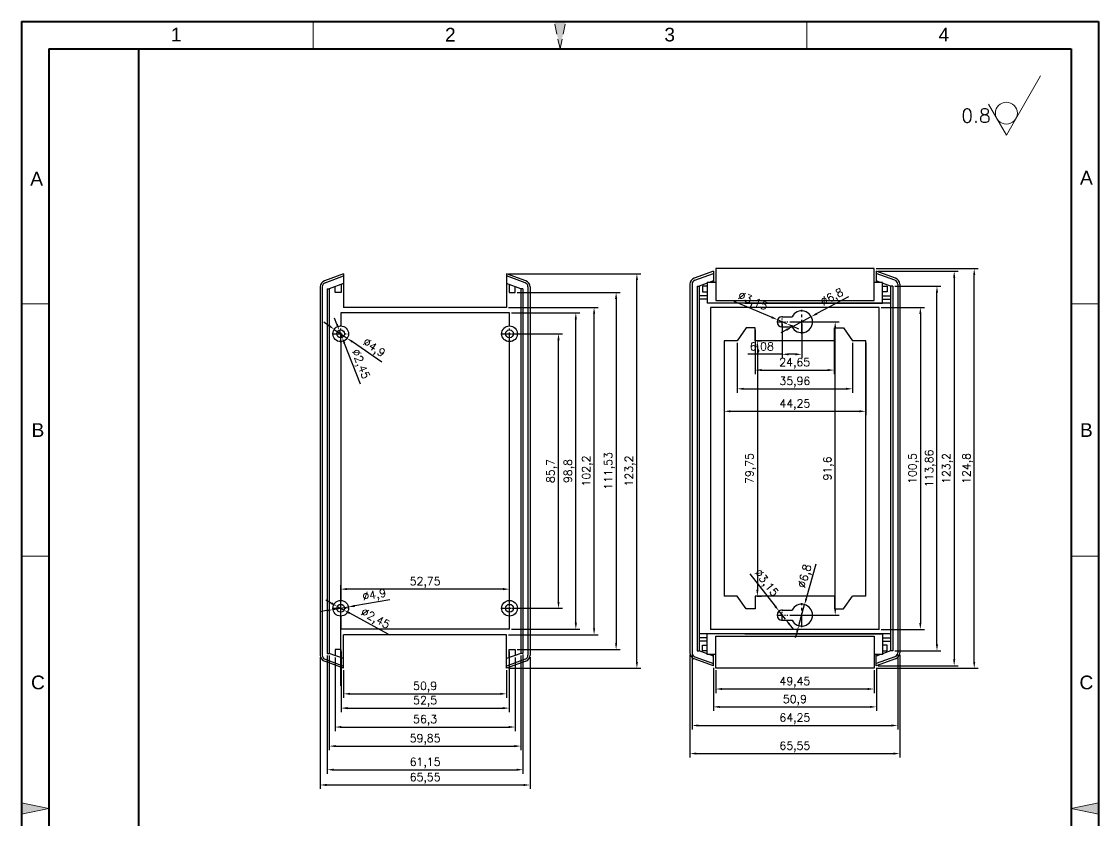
# Model space of a CAD drawing. Header units: millimetres. Extents: x 38808 to 39145, y -471 to 20.
# Drawn here: x 38808.4 to 39144.9, y -229.2 to 20.3 of the extents above; entities that cross this region are included whole.
import ezdxf
from ezdxf.enums import TextEntityAlignment as Align

# ---------------------------------------------------------------- set-up
doc = ezdxf.new("R2010")
doc.units = ezdxf.units.MM
for name, pattern in [('ACAD_ISO10W100', [18, 12, -3, 0, -3]), ('CENTER', [50.8, 31.75, -6.35, 6.35, -6.35]), ('HIDDEN2', [4.7625, 3.175, -1.5875])]:
    doc.linetypes.add(name, pattern=pattern)
for name, color, linetype, lineweight in [('dim', 82, 'Continuous', 9), ('图层1', 7, 'ACAD_ISO10W100', 15), ('图层4', 7, 'Continuous', 40), ('图层5', 7, 'HIDDEN2', 15), ('细实线', 3, 'Continuous', 18)]:
    doc.layers.add(name, color=color, linetype=linetype, lineweight=lineweight)
doc.layers.add('尺寸线', color=7, linetype='Continuous')
doc.styles.get("Standard").update_dxf_attribs({"font": 'txt', "bigfont": 'gbcbig.shx'})
doc.styles.add('样式 3', font='arial.ttf', dxfattribs={"height": 3.8})
doc.dimstyles.new('ISO-25', dxfattribs={"dimtxt": 2.5, "dimasz": 2.5, "dimexe": 1.25, "dimexo": 0.625, "dimtad": 1, "dimtxsty": 'Standard', "dimcen": 2.5, "dimadec": 0, "dimazin": 0, "dimtfac": 1, "dimtmove": 0, "dimatfit": 3, "dimfxl": 0, "dimarcsym": 0})

# ---------------------------------------------------------------- blocks, each defined once
blk = doc.blocks.new('*D3050')
at = {"layer": 'Defpoints', "color": 0, "transparency": 16777216}
for p in [(38960.87, -77.24), (38976.17, -77.24), (38960.87, -162.94)]:
    blk.add_point(p, dxfattribs=at)
at = {"layer": 'dim', "color": 0, "lineweight": -2, "transparency": 16777216}
for p, q in [((38961.5, -77.24), (38977.42, -77.24)), ((38976.17, -160.94), (38976.17, -79.24)), ((38961.5, -162.94), (38977.42, -162.94))]:
    blk.add_line(p, q, dxfattribs=at)
at = {"layer": 'dim', "color": 0, "transparency": 16777216}
for points in [[(38975.84, -79.24), (38976.51, -79.24), (38976.17, -77.24)], [(38975.84, -160.94), (38976.51, -160.94), (38976.17, -162.94)]]:
    blk.add_solid(points, dxfattribs=at)
at = {"layer": 'dim', "color": 0, "transparency": 16777216, "insert": (38974.09, -120.09), "char_height": 2.5, "attachment_point": 5, "rotation": 90}
blk.add_mtext('85,7', dxfattribs=at)
blk = doc.blocks.new('*D3051')
at = {"layer": 'Defpoints', "color": 0, "transparency": 16777216}
for p in [(38960.87, -70.69), (38981.59, -70.69), (38960.87, -169.49)]:
    blk.add_point(p, dxfattribs=at)
at = {"layer": 'dim', "color": 0, "lineweight": -2, "transparency": 16777216}
for p, q in [((38961.5, -70.69), (38982.84, -70.69)), ((38981.59, -167.49), (38981.59, -72.69)), ((38961.5, -169.49), (38982.84, -169.49))]:
    blk.add_line(p, q, dxfattribs=at)
at = {"layer": 'dim', "color": 0, "transparency": 16777216}
for points in [[(38981.25, -72.69), (38981.92, -72.69), (38981.59, -70.69)], [(38981.25, -167.49), (38981.92, -167.49), (38981.59, -169.49)]]:
    blk.add_solid(points, dxfattribs=at)
at = {"layer": 'dim', "color": 0, "transparency": 16777216, "insert": (38979.5, -120.09), "char_height": 2.5, "attachment_point": 5, "rotation": 90}
blk.add_mtext('98,8', dxfattribs=at)
blk = doc.blocks.new('*D3052')
at = {"layer": 'Defpoints', "color": 0, "transparency": 16777216}
for p in [(38959.95, -68.99), (38987.29, -68.99), (38959.95, -171.19)]:
    blk.add_point(p, dxfattribs=at)
at = {"layer": 'dim', "color": 0, "lineweight": -2, "transparency": 16777216}
for p, q in [((38960.57, -68.99), (38988.54, -68.99)), ((38987.29, -169.19), (38987.29, -70.99)), ((38960.57, -171.19), (38988.54, -171.19))]:
    blk.add_line(p, q, dxfattribs=at)
at = {"layer": 'dim', "color": 0, "transparency": 16777216}
for points in [[(38986.96, -70.99), (38987.63, -70.99), (38987.29, -68.99)], [(38986.96, -169.19), (38987.63, -169.19), (38987.29, -171.19)]]:
    blk.add_solid(points, dxfattribs=at)
at = {"layer": 'dim', "color": 0, "transparency": 16777216, "insert": (38985.21, -120.09), "char_height": 2.5, "attachment_point": 5, "rotation": 90}
blk.add_mtext('102,2', dxfattribs=at)
blk = doc.blocks.new('*D3053')
at = {"layer": 'Defpoints', "color": 0, "transparency": 16777216}
for p in [(38962.65, -64.33), (38962.65, -175.86), (38994.18, -175.86)]:
    blk.add_point(p, dxfattribs=at)
at = {"layer": 'dim', "color": 0, "lineweight": -2, "transparency": 16777216}
for p, q in [((38963.27, -64.33), (38995.43, -64.33)), ((38994.18, -66.33), (38994.18, -173.86)), ((38963.27, -175.86), (38995.43, -175.86))]:
    blk.add_line(p, q, dxfattribs=at)
at = {"layer": 'dim', "color": 0, "transparency": 16777216}
for points in [[(38993.84, -66.33), (38994.51, -66.33), (38994.18, -64.33)], [(38993.84, -173.86), (38994.51, -173.86), (38994.18, -175.86)]]:
    blk.add_solid(points, dxfattribs=at)
at = {"layer": 'dim', "color": 0, "transparency": 16777216, "insert": (38992.09, -120.09), "char_height": 2.5, "attachment_point": 5, "rotation": 90}
blk.add_mtext('111,53', dxfattribs=at)
blk = doc.blocks.new('*D3054')
at = {"layer": 'Defpoints', "color": 0, "transparency": 16777216}
for p in [(38959.95, -58.49), (39000.66, -58.49), (38959.95, -181.69)]:
    blk.add_point(p, dxfattribs=at)
at = {"layer": 'dim', "color": 0, "lineweight": -2, "transparency": 16777216}
for p, q in [((38960.57, -58.49), (39001.91, -58.49)), ((39000.66, -179.69), (39000.66, -60.49)), ((38960.57, -181.69), (39001.91, -181.69))]:
    blk.add_line(p, q, dxfattribs=at)
at = {"layer": 'dim', "color": 0, "transparency": 16777216}
for points in [[(39000.33, -60.49), (39001, -60.49), (39000.66, -58.49)], [(39000.33, -179.69), (39001, -179.69), (39000.66, -181.69)]]:
    blk.add_solid(points, dxfattribs=at)
at = {"layer": 'dim', "color": 0, "transparency": 16777216, "insert": (38998.58, -120.09), "char_height": 2.5, "attachment_point": 5, "rotation": 90}
blk.add_mtext('123,2', dxfattribs=at)
blk = doc.blocks.new('*D3055')
at = {"layer": 'Defpoints', "color": 0, "transparency": 16777216}
for p in [(38908.12, -156.97), (38960.87, -162.94), (38908.12, -187.79)]:
    blk.add_point(p, dxfattribs=at)
at = {"layer": 'dim', "color": 0, "lineweight": -2, "transparency": 16777216}
for p, q in [((38908.12, -187.16), (38908.12, -155.72)), ((38958.87, -156.97), (38910.12, -156.97)), ((38960.87, -162.32), (38960.87, -155.72))]:
    blk.add_line(p, q, dxfattribs=at)
at = {"layer": 'dim', "color": 0, "transparency": 16777216}
for points in [[(38910.12, -156.63), (38910.12, -157.3), (38908.12, -156.97)], [(38958.87, -156.63), (38958.87, -157.3), (38960.87, -156.97)]]:
    blk.add_solid(points, dxfattribs=at)
at = {"layer": 'dim', "color": 0, "transparency": 16777216, "insert": (38934.5, -154.88), "char_height": 2.5, "attachment_point": 5}
blk.add_mtext('52,75', dxfattribs=at)
blk = doc.blocks.new('*D3056')
at = {"layer": 'Defpoints', "color": 0, "transparency": 16777216}
for p in [(38909.05, -181.69), (38959.95, -181.69), (38959.95, -189.67)]:
    blk.add_point(p, dxfattribs=at)
at = {"layer": 'dim', "color": 0, "lineweight": -2, "transparency": 16777216}
for p, q in [((38909.05, -182.32), (38909.05, -190.92)), ((38959.95, -182.32), (38959.95, -190.92)), ((38911.05, -189.67), (38957.95, -189.67))]:
    blk.add_line(p, q, dxfattribs=at)
at = {"layer": 'dim', "color": 0, "transparency": 16777216}
for points in [[(38911.05, -189.33), (38911.05, -190), (38909.05, -189.67)], [(38957.95, -189.33), (38957.95, -190), (38959.95, -189.67)]]:
    blk.add_solid(points, dxfattribs=at)
at = {"layer": 'dim', "color": 0, "transparency": 16777216, "insert": (38934.5, -187.58), "char_height": 2.5, "attachment_point": 5}
blk.add_mtext('50,9', dxfattribs=at)
blk = doc.blocks.new('*D3057')
at = {"layer": 'Defpoints', "color": 0, "transparency": 16777216}
for p in [(38908.25, -175.86), (38960.75, -175.86), (38960.75, -194.12)]:
    blk.add_point(p, dxfattribs=at)
at = {"layer": 'dim', "color": 0, "lineweight": -2, "transparency": 16777216}
for p, q in [((38908.25, -176.49), (38908.25, -195.37)), ((38960.75, -176.49), (38960.75, -195.37)), ((38910.25, -194.12), (38958.75, -194.12))]:
    blk.add_line(p, q, dxfattribs=at)
at = {"layer": 'dim', "color": 0, "transparency": 16777216}
for points in [[(38910.25, -193.79), (38910.25, -194.46), (38908.25, -194.12)], [(38958.75, -193.79), (38958.75, -194.46), (38960.75, -194.12)]]:
    blk.add_solid(points, dxfattribs=at)
at = {"layer": 'dim', "color": 0, "transparency": 16777216, "insert": (38934.5, -192.04), "char_height": 2.5, "attachment_point": 5}
blk.add_mtext('52,5', dxfattribs=at)
blk = doc.blocks.new('*D3058')
at = {"layer": 'Defpoints', "color": 0, "transparency": 16777216}
for p in [(38905.71, -163.36), (38910.54, -162.53)]:
    blk.add_point(p, dxfattribs=at)
at = {"layer": 'dim', "color": 0, "lineweight": -2, "transparency": 16777216}
for p, q in [((38923.52, -160.32), (38912.51, -162.2)), ((38903.73, -163.69), (38901.76, -164.03)), ((38905.71, -163.36), (38910.54, -162.53))]:
    blk.add_line(p, q, dxfattribs=at)
at = {"layer": 'dim', "color": 0, "transparency": 16777216}
for points in [[(38903.68, -163.36), (38903.79, -164.02), (38905.71, -163.36)], [(38912.45, -161.87), (38912.56, -162.53), (38910.54, -162.53)]]:
    blk.add_solid(points, dxfattribs=at)
at = {"layer": 'dim', "color": 0, "transparency": 16777216, "insert": (38918.65, -159.04), "char_height": 2.5, "attachment_point": 5, "rotation": 9.6635}
blk.add_mtext('∅4,9', dxfattribs=at)
blk = doc.blocks.new('*D3059')
at = {"layer": 'Defpoints', "color": 0, "transparency": 16777216}
for p in [(38907.04, -162.36), (38909.2, -163.53)]:
    blk.add_point(p, dxfattribs=at)
at = {"layer": 'dim', "color": 0, "lineweight": -2, "transparency": 16777216}
for p, q in [((38905.29, -161.41), (38903.53, -160.46)), ((38907.04, -162.36), (38909.2, -163.53)), ((38922.97, -170.99), (38910.96, -164.48))]:
    blk.add_line(p, q, dxfattribs=at)
at = {"layer": 'dim', "color": 0, "transparency": 16777216}
for points in [[(38905.44, -161.12), (38905.13, -161.7), (38907.04, -162.36)], [(38911.12, -164.19), (38910.8, -164.77), (38909.2, -163.53)]]:
    blk.add_solid(points, dxfattribs=at)
at = {"layer": 'dim', "color": 0, "transparency": 16777216, "insert": (38918.84, -166.38), "char_height": 2.5, "attachment_point": 5, "rotation": 331.5599}
blk.add_mtext('∅2,45', dxfattribs=at)
blk = doc.blocks.new('*D3060')
at = {"layer": 'Defpoints', "color": 0, "transparency": 16777216}
for p in [(38906.35, -177.67), (38962.65, -177.67), (38962.65, -200.03)]:
    blk.add_point(p, dxfattribs=at)
at = {"layer": 'dim', "color": 0, "lineweight": -2, "transparency": 16777216}
for p, q in [((38906.35, -178.3), (38906.35, -201.28)), ((38962.65, -178.3), (38962.65, -201.28)), ((38908.35, -200.03), (38960.65, -200.03))]:
    blk.add_line(p, q, dxfattribs=at)
at = {"layer": 'dim', "color": 0, "transparency": 16777216}
for points in [[(38908.35, -199.69), (38908.35, -200.36), (38906.35, -200.03)], [(38960.65, -199.69), (38960.65, -200.36), (38962.65, -200.03)]]:
    blk.add_solid(points, dxfattribs=at)
at = {"layer": 'dim', "color": 0, "transparency": 16777216, "insert": (38934.5, -197.94), "char_height": 2.5, "attachment_point": 5}
blk.add_mtext('56,3', dxfattribs=at)
blk = doc.blocks.new('*D3061')
at = {"layer": 'Defpoints', "color": 0, "transparency": 16777216}
for p in [(38904.57, -177.03), (38964.42, -177.03), (38964.42, -205.98)]:
    blk.add_point(p, dxfattribs=at)
at = {"layer": 'dim', "color": 0, "lineweight": -2, "transparency": 16777216}
for p, q in [((38904.57, -177.65), (38904.57, -207.23)), ((38964.42, -177.65), (38964.42, -207.23)), ((38906.57, -205.98), (38962.42, -205.98))]:
    blk.add_line(p, q, dxfattribs=at)
at = {"layer": 'dim', "color": 0, "transparency": 16777216}
for points in [[(38906.57, -205.65), (38906.57, -206.32), (38904.57, -205.98)], [(38962.42, -205.65), (38962.42, -206.32), (38964.42, -205.98)]]:
    blk.add_solid(points, dxfattribs=at)
at = {"layer": 'dim', "color": 0, "transparency": 16777216, "insert": (38934.5, -203.9), "char_height": 2.5, "attachment_point": 5}
blk.add_mtext('59,85', dxfattribs=at)
blk = doc.blocks.new('*D3062')
at = {"layer": 'Defpoints', "color": 0, "transparency": 16777216}
for p in [(38903.92, -177.03), (38965.07, -176.79), (38965.07, -213.36)]:
    blk.add_point(p, dxfattribs=at)
at = {"layer": 'dim', "color": 0, "lineweight": -2, "transparency": 16777216}
for p, q in [((38903.92, -177.65), (38903.92, -214.61)), ((38965.07, -177.41), (38965.07, -214.61)), ((38905.92, -213.36), (38963.07, -213.36))]:
    blk.add_line(p, q, dxfattribs=at)
at = {"layer": 'dim', "color": 0, "transparency": 16777216}
for points in [[(38905.92, -213.02), (38905.92, -213.69), (38903.92, -213.36)], [(38963.07, -213.02), (38963.07, -213.69), (38965.07, -213.36)]]:
    blk.add_solid(points, dxfattribs=at)
at = {"layer": 'dim', "color": 0, "transparency": 16777216, "insert": (38934.5, -211.27), "char_height": 2.5, "attachment_point": 5}
blk.add_mtext('61,15', dxfattribs=at)
blk = doc.blocks.new('*D3063')
at = {"layer": 'Defpoints', "color": 0, "transparency": 16777216}
for p in [(38901.72, -177.62), (38967.27, -177.62), (38967.27, -218.12)]:
    blk.add_point(p, dxfattribs=at)
at = {"layer": 'dim', "color": 0, "lineweight": -2, "transparency": 16777216}
for p, q in [((38901.72, -178.25), (38901.72, -219.37)), ((38967.27, -178.25), (38967.27, -219.37)), ((38903.72, -218.12), (38965.27, -218.12))]:
    blk.add_line(p, q, dxfattribs=at)
at = {"layer": 'dim', "color": 0, "transparency": 16777216}
for points in [[(38903.72, -217.79), (38903.72, -218.46), (38901.72, -218.12)], [(38965.27, -217.79), (38965.27, -218.46), (38967.27, -218.12)]]:
    blk.add_solid(points, dxfattribs=at)
at = {"layer": 'dim', "color": 0, "transparency": 16777216, "insert": (38934.5, -216.04), "char_height": 2.5, "attachment_point": 5}
blk.add_mtext('65,55', dxfattribs=at)
blk = doc.blocks.new('*D3064')
at = {"layer": 'Defpoints', "color": 0, "transparency": 16777216}
for p in [(39052.15, -73.49), (39062.63, -73.49), (39052.15, -165.09)]:
    blk.add_point(p, dxfattribs=at)
at = {"layer": 'dim', "color": 0, "lineweight": -2, "transparency": 16777216}
for p, q in [((39052.78, -73.49), (39063.88, -73.49)), ((39062.63, -163.09), (39062.63, -75.49)), ((39052.78, -165.09), (39063.88, -165.09))]:
    blk.add_line(p, q, dxfattribs=at)
at = {"layer": 'dim', "color": 0, "transparency": 16777216}
for points in [[(39062.3, -75.49), (39062.96, -75.49), (39062.63, -73.49)], [(39062.3, -163.09), (39062.96, -163.09), (39062.63, -165.09)]]:
    blk.add_solid(points, dxfattribs=at)
at = {"layer": 'dim', "color": 0, "transparency": 16777216, "insert": (39060.55, -119.29), "char_height": 2.5, "attachment_point": 5, "rotation": 90}
blk.add_mtext('91,6', dxfattribs=at)
blk = doc.blocks.new('*D3065')
at = {"layer": 'Defpoints', "color": 0, "transparency": 16777216}
for p in [(39037.65, -79.42), (39037.65, -159.17), (39038.31, -159.17)]:
    blk.add_point(p, dxfattribs=at)
at = {"layer": 'dim', "color": 0, "lineweight": -2, "transparency": 16777216}
for p, q in [((39038.28, -79.42), (39039.56, -79.42)), ((39038.31, -81.42), (39038.31, -157.17)), ((39038.28, -159.17), (39039.56, -159.17))]:
    blk.add_line(p, q, dxfattribs=at)
at = {"layer": 'dim', "color": 0, "transparency": 16777216}
for points in [[(39037.97, -81.42), (39038.64, -81.42), (39038.31, -79.42)], [(39037.97, -157.17), (39038.64, -157.17), (39038.31, -159.17)]]:
    blk.add_solid(points, dxfattribs=at)
at = {"layer": 'dim', "color": 0, "transparency": 16777216, "insert": (39036.22, -119.29), "char_height": 2.5, "attachment_point": 5, "rotation": 90}
blk.add_mtext('79,75', dxfattribs=at)
blk = doc.blocks.new('*D3066')
at = {"layer": 'Defpoints', "color": 0, "transparency": 16777216}
for p in [(39046.08, -73.49), (39052.15, -73.49), (39046.08, -83.65)]:
    blk.add_point(p, dxfattribs=at)
at = {"layer": 'dim', "color": 0, "lineweight": -2, "transparency": 16777216}
for p, q in [((39046.08, -74.12), (39046.08, -84.9)), ((39052.15, -74.12), (39052.15, -84.9)), ((39046.08, -83.65), (39035.33, -83.65)), ((39050.15, -83.65), (39048.08, -83.65))]:
    blk.add_line(p, q, dxfattribs=at)
at = {"layer": 'dim', "color": 0, "transparency": 16777216}
for points in [[(39048.08, -83.31), (39048.08, -83.98), (39046.08, -83.65)], [(39050.15, -83.31), (39050.15, -83.98), (39052.15, -83.65)]]:
    blk.add_solid(points, dxfattribs=at)
at = {"layer": 'dim', "color": 0, "transparency": 16777216, "insert": (39039.7, -81.56), "char_height": 2.5, "attachment_point": 5}
blk.add_mtext('6,08', dxfattribs=at)
blk = doc.blocks.new('*D3067')
at = {"layer": 'Defpoints', "color": 0, "transparency": 16777216}
for p in [(39037.65, -75.42), (39062.3, -75.49), (39062.3, -88.57)]:
    blk.add_point(p, dxfattribs=at)
at = {"layer": 'dim', "color": 0, "lineweight": -2, "transparency": 16777216}
for p, q in [((39037.65, -76.04), (39037.65, -89.82)), ((39062.3, -76.12), (39062.3, -89.82)), ((39039.65, -88.57), (39060.3, -88.57))]:
    blk.add_line(p, q, dxfattribs=at)
at = {"layer": 'dim', "color": 0, "transparency": 16777216}
for points in [[(39039.65, -88.23), (39039.65, -88.9), (39037.65, -88.57)], [(39060.3, -88.23), (39060.3, -88.9), (39062.3, -88.57)]]:
    blk.add_solid(points, dxfattribs=at)
at = {"layer": 'dim', "color": 0, "transparency": 16777216, "insert": (39049.97, -86.48), "char_height": 2.5, "attachment_point": 5}
blk.add_mtext('24,65', dxfattribs=at)
blk = doc.blocks.new('*D3068')
at = {"layer": 'Defpoints', "color": 0, "transparency": 16777216}
for p in [(39032.04, -79.42), (39068.01, -79.42), (39068.01, -94.42)]:
    blk.add_point(p, dxfattribs=at)
at = {"layer": 'dim', "color": 0, "lineweight": -2, "transparency": 16777216}
for p, q in [((39032.04, -80.04), (39032.04, -95.67)), ((39068.01, -80.04), (39068.01, -95.67)), ((39034.04, -94.42), (39066.01, -94.42))]:
    blk.add_line(p, q, dxfattribs=at)
at = {"layer": 'dim', "color": 0, "transparency": 16777216}
for points in [[(39034.04, -94.09), (39034.04, -94.75), (39032.04, -94.42)], [(39066.01, -94.09), (39066.01, -94.75), (39068.01, -94.42)]]:
    blk.add_solid(points, dxfattribs=at)
at = {"layer": 'dim', "color": 0, "transparency": 16777216, "insert": (39050.03, -92.34), "char_height": 2.5, "attachment_point": 5}
blk.add_mtext('35,96', dxfattribs=at)
blk = doc.blocks.new('*D3069')
at = {"layer": 'Defpoints', "color": 0, "transparency": 16777216}
for p in [(39027.9, -79.42), (39072.15, -79.42), (39072.15, -101.44)]:
    blk.add_point(p, dxfattribs=at)
at = {"layer": 'dim', "color": 0, "lineweight": -2, "transparency": 16777216}
for p, q in [((39027.9, -80.04), (39027.9, -102.69)), ((39072.15, -80.04), (39072.15, -102.69)), ((39029.9, -101.44), (39070.15, -101.44))]:
    blk.add_line(p, q, dxfattribs=at)
at = {"layer": 'dim', "color": 0, "transparency": 16777216}
for points in [[(39029.9, -101.11), (39029.9, -101.77), (39027.9, -101.44)], [(39070.15, -101.11), (39070.15, -101.77), (39072.15, -101.44)]]:
    blk.add_solid(points, dxfattribs=at)
at = {"layer": 'dim', "color": 0, "transparency": 16777216, "insert": (39050.03, -99.36), "char_height": 2.5, "attachment_point": 5}
blk.add_mtext('44,25', dxfattribs=at)
blk = doc.blocks.new('*D3070')
at = {"layer": 'Defpoints', "color": 0, "transparency": 16777216}
for p in [(38906.1, -75.85), (38910.14, -78.63)]:
    blk.add_point(p, dxfattribs=at)
at = {"layer": 'dim', "color": 0, "lineweight": -2, "transparency": 16777216}
for p, q in [((38904.46, -74.72), (38902.81, -73.59)), ((38906.1, -75.85), (38910.14, -78.63)), ((38920.98, -86.1), (38911.79, -79.77))]:
    blk.add_line(p, q, dxfattribs=at)
at = {"layer": 'dim', "color": 0, "transparency": 16777216}
for points in [[(38904.65, -74.45), (38904.27, -74.99), (38906.1, -75.85)], [(38911.98, -79.49), (38911.6, -80.04), (38910.14, -78.63)]]:
    blk.add_solid(points, dxfattribs=at)
at = {"layer": 'dim', "color": 0, "transparency": 16777216, "insert": (38918.39, -81.79), "char_height": 2.5, "attachment_point": 5, "rotation": 325.435}
blk.add_mtext('∅4,9', dxfattribs=at)
blk = doc.blocks.new('*D3071')
at = {"layer": 'Defpoints', "color": 0, "transparency": 16777216}
for p in [(38907.67, -76.1), (38908.57, -78.38)]:
    blk.add_point(p, dxfattribs=at)
at = {"layer": 'dim', "color": 0, "lineweight": -2, "transparency": 16777216}
for p, q in [((38906.94, -74.24), (38906.21, -72.38)), ((38907.67, -76.1), (38908.57, -78.38)), ((38914.29, -92.97), (38909.3, -80.25))]:
    blk.add_line(p, q, dxfattribs=at)
at = {"layer": 'dim', "color": 0, "transparency": 16777216}
for points in [[(38907.26, -74.12), (38906.63, -74.36), (38907.67, -76.1)], [(38909.61, -80.13), (38908.99, -80.37), (38908.57, -78.38)]]:
    blk.add_solid(points, dxfattribs=at)
at = {"layer": 'dim', "color": 0, "transparency": 16777216, "insert": (38914.1, -86.78), "char_height": 2.5, "attachment_point": 5, "rotation": 291.4039}
blk.add_mtext('∅2,45', dxfattribs=at)
blk = doc.blocks.new('*D3072')
at = {"layer": 'Defpoints', "color": 0, "transparency": 16777216}
for p in [(39055.15, -71.89), (39049.15, -75.1)]:
    blk.add_point(p, dxfattribs=at)
at = {"layer": 'dim', "color": 0, "lineweight": -2, "transparency": 16777216}
for p, q in [((39066.76, -65.68), (39056.91, -70.95)), ((39049.15, -75.1), (39055.15, -71.89)), ((39047.39, -76.04), (39045.63, -76.99))]:
    blk.add_line(p, q, dxfattribs=at)
at = {"layer": 'dim', "color": 0, "transparency": 16777216}
for points in [[(39056.75, -70.65), (39057.07, -71.24), (39055.15, -71.89)], [(39047.23, -75.75), (39047.55, -76.34), (39049.15, -75.1)]]:
    blk.add_solid(points, dxfattribs=at)
at = {"layer": 'dim', "color": 0, "transparency": 16777216, "insert": (39061.73, -66), "char_height": 2.5, "attachment_point": 5, "rotation": 28.1573}
blk.add_mtext('∅6,8', dxfattribs=at)
blk = doc.blocks.new('*D3073')
at = {"layer": 'Defpoints', "color": 0, "transparency": 16777216}
for p in [(39044.63, -72.87), (39047.52, -74.12)]:
    blk.add_point(p, dxfattribs=at)
at = {"layer": 'dim', "color": 0, "lineweight": -2, "transparency": 16777216}
for p, q in [((39031, -67.02), (39042.79, -72.08)), ((39047.52, -74.12), (39044.63, -72.87)), ((39049.36, -74.9), (39051.2, -75.69))]:
    blk.add_line(p, q, dxfattribs=at)
at = {"layer": 'dim', "color": 0, "transparency": 16777216}
for points in [[(39042.92, -71.78), (39042.66, -72.39), (39044.63, -72.87)], [(39049.49, -74.6), (39049.23, -75.21), (39047.52, -74.12)]]:
    blk.add_solid(points, dxfattribs=at)
at = {"layer": 'dim', "color": 0, "transparency": 16777216, "insert": (39036.8, -67.24), "char_height": 2.5, "attachment_point": 5, "rotation": 336.7628}
blk.add_mtext('∅3,15', dxfattribs=at)
blk = doc.blocks.new('*D3074')
at = {"layer": 'Defpoints', "color": 0, "transparency": 16777216}
for p in [(39076.4, -69.04), (39076.4, -169.54), (39089.23, -169.54)]:
    blk.add_point(p, dxfattribs=at)
at = {"layer": 'dim', "color": 0, "lineweight": -2, "transparency": 16777216}
for p, q in [((39077.03, -69.04), (39090.48, -69.04)), ((39089.23, -71.04), (39089.23, -167.54)), ((39077.03, -169.54), (39090.48, -169.54))]:
    blk.add_line(p, q, dxfattribs=at)
at = {"layer": 'dim', "color": 0, "transparency": 16777216}
for points in [[(39088.9, -71.04), (39089.56, -71.04), (39089.23, -69.04)], [(39088.9, -167.54), (39089.56, -167.54), (39089.23, -169.54)]]:
    blk.add_solid(points, dxfattribs=at)
at = {"layer": 'dim', "color": 0, "transparency": 16777216, "insert": (39087.15, -119.29), "char_height": 2.5, "attachment_point": 5, "rotation": 90}
blk.add_mtext('100,5', dxfattribs=at)
blk = doc.blocks.new('*D3075')
at = {"layer": 'Defpoints', "color": 0, "transparency": 16777216}
for p in [(39080.6, -62.36), (39094.43, -62.36), (39080.6, -176.23)]:
    blk.add_point(p, dxfattribs=at)
at = {"layer": 'dim', "color": 0, "lineweight": -2, "transparency": 16777216}
for p, q in [((39081.23, -62.36), (39095.68, -62.36)), ((39094.43, -174.23), (39094.43, -64.36)), ((39081.23, -176.23), (39095.68, -176.23))]:
    blk.add_line(p, q, dxfattribs=at)
at = {"layer": 'dim', "color": 0, "transparency": 16777216}
for points in [[(39094.09, -64.36), (39094.76, -64.36), (39094.43, -62.36)], [(39094.09, -174.23), (39094.76, -174.23), (39094.43, -176.23)]]:
    blk.add_solid(points, dxfattribs=at)
at = {"layer": 'dim', "color": 0, "transparency": 16777216, "insert": (39092.34, -119.29), "char_height": 2.5, "attachment_point": 5, "rotation": 90}
blk.add_mtext('113,86', dxfattribs=at)
blk = doc.blocks.new('*D3076')
at = {"layer": 'Defpoints', "color": 0, "transparency": 16777216}
for p in [(39075.48, -57.69), (39075.48, -180.89), (39099.8, -180.89)]:
    blk.add_point(p, dxfattribs=at)
at = {"layer": 'dim', "color": 0, "lineweight": -2, "transparency": 16777216}
for p, q in [((39076.1, -57.69), (39101.05, -57.69)), ((39099.8, -59.69), (39099.8, -178.89)), ((39076.1, -180.89), (39101.05, -180.89))]:
    blk.add_line(p, q, dxfattribs=at)
at = {"layer": 'dim', "color": 0, "transparency": 16777216}
for points in [[(39099.47, -59.69), (39100.14, -59.69), (39099.8, -57.69)], [(39099.47, -178.89), (39100.14, -178.89), (39099.8, -180.89)]]:
    blk.add_solid(points, dxfattribs=at)
at = {"layer": 'dim', "color": 0, "transparency": 16777216, "insert": (39097.72, -119.29), "char_height": 2.5, "attachment_point": 5, "rotation": 90}
blk.add_mtext('123,2', dxfattribs=at)
blk = doc.blocks.new('*D3077')
at = {"layer": 'Defpoints', "color": 0, "transparency": 16777216}
for p in [(39074.75, -56.89), (39106.06, -56.89), (39074.75, -181.69)]:
    blk.add_point(p, dxfattribs=at)
at = {"layer": 'dim', "color": 0, "lineweight": -2, "transparency": 16777216}
for p, q in [((39075.38, -56.89), (39107.31, -56.89)), ((39106.06, -179.69), (39106.06, -58.89)), ((39075.38, -181.69), (39107.31, -181.69))]:
    blk.add_line(p, q, dxfattribs=at)
at = {"layer": 'dim', "color": 0, "transparency": 16777216}
for points in [[(39105.73, -58.89), (39106.4, -58.89), (39106.06, -56.89)], [(39105.73, -179.69), (39106.4, -179.69), (39106.06, -181.69)]]:
    blk.add_solid(points, dxfattribs=at)
at = {"layer": 'dim', "color": 0, "transparency": 16777216, "insert": (39103.98, -119.29), "char_height": 2.5, "attachment_point": 5, "rotation": 90}
blk.add_mtext('124,8', dxfattribs=at)
blk = doc.blocks.new('*D3078')
at = {"layer": 'Defpoints', "color": 0, "transparency": 16777216}
for p in [(39025.3, -181.69), (39074.75, -181.69), (39025.3, -188.16)]:
    blk.add_point(p, dxfattribs=at)
at = {"layer": 'dim', "color": 0, "lineweight": -2, "transparency": 16777216}
for p, q in [((39025.3, -182.32), (39025.3, -189.41)), ((39074.75, -182.32), (39074.75, -189.41)), ((39072.75, -188.16), (39027.3, -188.16))]:
    blk.add_line(p, q, dxfattribs=at)
at = {"layer": 'dim', "color": 0, "transparency": 16777216}
for points in [[(39027.3, -187.82), (39027.3, -188.49), (39025.3, -188.16)], [(39072.75, -187.82), (39072.75, -188.49), (39074.75, -188.16)]]:
    blk.add_solid(points, dxfattribs=at)
at = {"layer": 'dim', "color": 0, "transparency": 16777216, "insert": (39050.03, -186.07), "char_height": 2.5, "attachment_point": 5}
blk.add_mtext('49,45', dxfattribs=at)
blk = doc.blocks.new('*D3079')
at = {"layer": 'Defpoints', "color": 0, "transparency": 16777216}
for p in [(39024.58, -180.89), (39075.48, -180.89), (39075.48, -193.74)]:
    blk.add_point(p, dxfattribs=at)
at = {"layer": 'dim', "color": 0, "lineweight": -2, "transparency": 16777216}
for p, q in [((39024.58, -181.52), (39024.58, -194.99)), ((39075.48, -181.52), (39075.48, -194.99)), ((39026.58, -193.74), (39073.48, -193.74))]:
    blk.add_line(p, q, dxfattribs=at)
at = {"layer": 'dim', "color": 0, "transparency": 16777216}
for points in [[(39026.58, -193.41), (39026.58, -194.08), (39024.58, -193.74)], [(39073.48, -193.41), (39073.48, -194.08), (39075.48, -193.74)]]:
    blk.add_solid(points, dxfattribs=at)
at = {"layer": 'dim', "color": 0, "transparency": 16777216, "insert": (39050.03, -191.66), "char_height": 2.5, "attachment_point": 5}
blk.add_mtext('50,9', dxfattribs=at)
blk = doc.blocks.new('*D3080')
at = {"layer": 'Defpoints', "color": 0, "transparency": 16777216}
for p in [(39017.25, -176.82), (39082.8, -176.82), (39082.8, -208.31)]:
    blk.add_point(p, dxfattribs=at)
at = {"layer": 'dim', "color": 0, "lineweight": -2, "transparency": 16777216}
for p, q in [((39017.25, -177.45), (39017.25, -209.56)), ((39082.8, -177.45), (39082.8, -209.56)), ((39019.25, -208.31), (39080.8, -208.31))]:
    blk.add_line(p, q, dxfattribs=at)
at = {"layer": 'dim', "color": 0, "transparency": 16777216}
for points in [[(39019.25, -207.98), (39019.25, -208.65), (39017.25, -208.31)], [(39080.8, -207.98), (39080.8, -208.65), (39082.8, -208.31)]]:
    blk.add_solid(points, dxfattribs=at)
at = {"layer": 'dim', "color": 0, "transparency": 16777216, "insert": (39050.03, -206.23), "char_height": 2.5, "attachment_point": 5}
blk.add_mtext('65,55', dxfattribs=at)
blk = doc.blocks.new('*D3081')
at = {"layer": 'Defpoints', "color": 0, "transparency": 16777216}
for p in [(39017.9, -176.82), (39082.15, -176.82), (39082.15, -199.55)]:
    blk.add_point(p, dxfattribs=at)
at = {"layer": 'dim', "color": 0, "lineweight": -2, "transparency": 16777216}
for p, q in [((39017.9, -177.45), (39017.9, -200.8)), ((39082.15, -177.45), (39082.15, -200.8)), ((39019.9, -199.55), (39080.15, -199.55))]:
    blk.add_line(p, q, dxfattribs=at)
at = {"layer": 'dim', "color": 0, "transparency": 16777216}
for points in [[(39019.9, -199.22), (39019.9, -199.89), (39017.9, -199.55)], [(39080.15, -199.22), (39080.15, -199.89), (39082.15, -199.55)]]:
    blk.add_solid(points, dxfattribs=at)
at = {"layer": 'dim', "color": 0, "transparency": 16777216, "insert": (39050.03, -197.47), "char_height": 2.5, "attachment_point": 5}
blk.add_mtext('64,25', dxfattribs=at)
blk = doc.blocks.new('*D3082')
at = {"layer": 'Defpoints', "color": 0, "transparency": 16777216}
for p in [(39053.06, -161.82), (39051.24, -168.37)]:
    blk.add_point(p, dxfattribs=at)
at = {"layer": 'dim', "color": 0, "lineweight": -2, "transparency": 16777216}
for p, q in [((39056.59, -149.13), (39053.6, -159.89)), ((39051.24, -168.37), (39053.06, -161.82)), ((39050.7, -170.3), (39050.17, -172.22))]:
    blk.add_line(p, q, dxfattribs=at)
at = {"layer": 'dim', "color": 0, "transparency": 16777216}
for points in [[(39053.28, -159.8), (39053.92, -159.98), (39053.06, -161.82)], [(39050.38, -170.21), (39051.02, -170.39), (39051.24, -168.37)]]:
    blk.add_solid(points, dxfattribs=at)
at = {"layer": 'dim', "color": 0, "transparency": 16777216, "insert": (39053.36, -152.99), "char_height": 2.5, "attachment_point": 5, "rotation": 74.4395}
blk.add_mtext('∅6,8', dxfattribs=at)
blk = doc.blocks.new('*D3083')
at = {"layer": 'Defpoints', "color": 0, "transparency": 16777216}
for p in [(39045.1, -163.85), (39047.05, -166.33)]:
    blk.add_point(p, dxfattribs=at)
at = {"layer": 'dim', "color": 0, "lineweight": -2, "transparency": 16777216}
for p, q in [((39035.95, -152.18), (39043.87, -162.28)), ((39047.05, -166.33), (39045.1, -163.85)), ((39048.28, -167.91), (39049.51, -169.48))]:
    blk.add_line(p, q, dxfattribs=at)
at = {"layer": 'dim', "color": 0, "transparency": 16777216}
for points in [[(39044.13, -162.08), (39043.61, -162.49), (39045.1, -163.85)], [(39048.54, -167.7), (39048.02, -168.11), (39047.05, -166.33)]]:
    blk.add_solid(points, dxfattribs=at)
at = {"layer": 'dim', "color": 0, "transparency": 16777216, "insert": (39040.93, -155.16), "char_height": 2.5, "attachment_point": 5, "rotation": 308.0912}
blk.add_mtext('∅3,15', dxfattribs=at)

msp = doc.modelspace()

# ---------------------------------------------------------------- hatches: boundary and pattern name
at = {"layer": '图层1'}
for points in [[(38816.972, -225.505), (38808.406, -223.742), (38808.406, -227.268)], [(39136.314, -225.505), (39144.88, -223.742), (39144.88, -227.268)]]:
    msp.add_hatch(color=0, dxfattribs=at).paths.add_polyline_path(points)
at = {"layer": '图层5'}
msp.add_hatch(color=0, dxfattribs=at).paths.add_polyline_path([(38976.643, 11.688), (38974.88, 20.254), (38978.406, 20.254)])

# ---------------------------------------------------------------- linework, layer by layer
for p, q in [((39074.75, -56.894), (39025.3, -56.894)), ((39025.3, -56.894), (39025.3, -66.894)), ((39074.75, -66.894), (39074.75, -56.894)), ((38909.047, -58.494), (38903.036, -60.69)), ((38903.259, -61.3), (38909.047, -59.186)), ((38909.047, -58.494), (38909.047, -68.994)), ((38965.958, -60.69), (38959.947, -58.494)), ((38959.947, -58.494), (38959.947, -68.994)), ((38965.735, -61.3), (38959.947, -59.186)), ((39024.575, -57.694), (39018.564, -59.89)), ((39018.787, -60.5), (39024.575, -58.386)), ((39024.575, -57.694), (39024.575, -61.194)), ((39081.486, -59.89), (39075.475, -57.694)), ((39075.475, -57.694), (39075.475, -61.194)), ((39081.263, -60.5), (39075.475, -58.386)), ((38901.722, -62.568), (38901.722, -177.621)), ((38902.372, -62.568), (38902.372, -177.621)), ((38903.922, -63.163), (38903.922, -177.026)), ((38903.922, -63.163), (38904.572, -63.163)), ((38909.047, -61.529), (38904.572, -63.163)), ((38904.572, -63.163), (38904.572, -177.026)), ((38906.347, -64.329), (38906.347, -62.515)), ((38908.247, -61.821), (38908.247, -64.329)), ((38964.422, -63.163), (38959.947, -61.529)), ((38960.747, -61.821), (38960.747, -64.329)), ((38962.647, -64.329), (38962.647, -62.515)), ((38964.422, -63.163), (38964.422, -177.026)), ((38965.072, -63.163), (38964.422, -63.163)), ((38965.072, -63.163), (38965.072, -177.026)), ((38966.622, -62.568), (38966.622, -177.621)), ((38967.272, -62.568), (38967.272, -177.621)), ((39017.25, -61.768), (39017.25, -176.821)), ((39017.9, -61.768), (39017.9, -176.821)), ((39019.45, -62.363), (39019.45, -176.226)), ((39019.45, -62.363), (39020.1, -62.363)), ((39022.6, -61.45), (39020.1, -62.363)), ((39020.1, -62.363), (39020.1, -176.226)), ((39022.6, -62.363), (39021.2, -62.363)), ((39021.2, -62.363), (39021.2, -64.163)), ((39025.3, -61.194), (39022.6, -61.194)), ((39022.6, -61.194), (39022.6, -67.694)), ((39024.575, -60.729), (39023.299, -61.194)), ((39077.45, -61.194), (39074.75, -61.194)), ((39076.751, -61.194), (39075.475, -60.729)), ((39077.45, -67.694), (39077.45, -61.194)), ((39079.95, -62.363), (39077.45, -61.45)), ((39077.45, -62.363), (39078.85, -62.363)), ((39078.85, -62.363), (39078.85, -64.163)), ((39079.95, -62.363), (39079.95, -176.226)), ((39080.6, -62.363), (39079.95, -62.363)), ((39080.6, -62.363), (39080.6, -176.226)), ((39082.15, -61.768), (39082.15, -176.821)), ((39082.8, -61.768), (39082.8, -176.821)), ((38908.247, -64.329), (38906.347, -64.329)), ((38960.747, -64.329), (38962.647, -64.329)), ((39022.6, -65.371), (39020.1, -65.371)), ((39022.6, -66.421), (39020.1, -66.421)), ((39021.2, -64.163), (39022.6, -64.163)), ((39025.3, -66.894), (39074.75, -66.894)), ((39078.85, -64.163), (39077.45, -64.163)), ((39077.45, -65.371), (39079.95, -65.371)), ((39077.45, -66.421), (39079.95, -66.421)), ((38959.947, -68.994), (38909.047, -68.994)), ((39079.95, -67.694), (39022.6, -67.694)), ((39076.4, -69.044), (39023.65, -69.044)), ((39023.65, -69.044), (39023.65, -169.544)), ((39034.35, -67.694), (39077.45, -67.694)), ((39076.4, -169.544), (39076.4, -69.044)), ((38960.872, -70.694), (38908.122, -70.694)), ((38908.122, -70.694), (38908.122, -74.794)), ((38960.872, -74.794), (38960.872, -70.694)), ((39046.075, -71.919), (39049.137, -71.919)), ((39034.828, -75.419), (39032.044, -79.419)), ((39037.65, -75.419), (39034.828, -75.419)), ((39037.65, -79.419), (39037.65, -75.419)), ((39046.075, -75.069), (39049.137, -75.069)), ((39062.4, -79.419), (39062.4, -75.419)), ((39062.4, -75.419), (39065.223, -75.419)), ((39065.223, -75.419), (39068.006, -79.419)), ((38908.122, -79.694), (38908.122, -160.494)), ((38960.872, -160.494), (38960.872, -79.694)), ((39032.044, -79.419), (39027.9, -79.419)), ((39027.9, -79.419), (39027.9, -159.169)), ((39062.4, -79.419), (39037.65, -79.419)), ((39072.15, -79.419), (39068.006, -79.419)), ((39072.15, -159.169), (39072.15, -79.419)), ((39032.044, -159.169), (39027.9, -159.169)), ((39034.828, -163.169), (39032.044, -159.169)), ((39062.4, -159.169), (39037.65, -159.169)), ((39037.65, -159.169), (39037.65, -163.169)), ((39062.4, -159.169), (39062.4, -163.169)), ((39065.223, -163.169), (39068.006, -159.169)), ((39072.15, -159.169), (39068.006, -159.169)), ((39037.65, -163.169), (39034.828, -163.169)), ((39046.075, -163.519), (39049.137, -163.519)), ((39062.4, -163.169), (39065.223, -163.169)), ((38908.122, -165.394), (38908.122, -169.494)), ((38960.872, -169.494), (38960.872, -165.394)), ((39046.075, -166.669), (39049.137, -166.669)), ((38960.872, -169.494), (38908.122, -169.494)), ((38959.947, -171.194), (38909.047, -171.194)), ((38909.047, -181.694), (38909.047, -171.194)), ((38959.947, -181.694), (38959.947, -171.194)), ((39079.95, -170.894), (39020.1, -170.894)), ((39022.6, -177.394), (39022.6, -170.894)), ((39076.4, -169.544), (39023.65, -169.544)), ((39034.35, -170.894), (39077.45, -170.894)), ((39077.45, -170.894), (39077.45, -177.394)), ((39022.6, -172.168), (39020.1, -172.168)), ((39022.6, -173.218), (39020.1, -173.218)), ((39021.2, -176.226), (39021.2, -174.426)), ((39021.2, -174.426), (39022.6, -174.426)), ((39025.3, -171.694), (39074.75, -171.694)), ((39025.3, -181.694), (39025.3, -171.694)), ((39074.75, -171.694), (39074.75, -181.694)), ((39077.45, -172.168), (39079.95, -172.168)), ((39077.45, -173.218), (39079.95, -173.218)), ((39078.85, -174.426), (39077.45, -174.426)), ((39078.85, -176.226), (39078.85, -174.426)), ((38903.922, -177.026), (38904.572, -177.026)), ((38909.047, -178.66), (38904.572, -177.026)), ((38908.247, -175.86), (38906.347, -175.86)), ((38906.347, -175.86), (38906.347, -177.674)), ((38908.247, -178.368), (38908.247, -175.86)), ((38964.422, -177.026), (38959.947, -178.66)), ((38960.747, -178.368), (38960.747, -175.86)), ((38960.747, -175.86), (38962.647, -175.86)), ((38962.647, -175.86), (38962.647, -177.674)), ((38965.072, -177.026), (38964.422, -177.026)), ((39018.787, -178.089), (39024.575, -180.202)), ((39019.45, -176.226), (39020.1, -176.226)), ((39022.6, -177.139), (39020.1, -176.226)), ((39022.6, -176.226), (39021.2, -176.226)), ((39025.3, -177.394), (39022.6, -177.394)), ((39024.575, -177.86), (39023.299, -177.394)), ((39023.775, -177.568), (39023.775, -177.394)), ((39024.575, -180.894), (39024.575, -177.394)), ((39077.45, -177.394), (39074.75, -177.394)), ((39076.751, -177.394), (39075.475, -177.86)), ((39075.475, -180.894), (39075.475, -177.394)), ((39081.263, -178.089), (39075.475, -180.202)), ((39076.275, -177.568), (39076.275, -177.394)), ((39076.275, -177.568), (39076.275, -177.394)), ((39079.95, -176.226), (39077.45, -177.139)), ((39077.45, -176.226), (39078.85, -176.226)), ((39080.6, -176.226), (39079.95, -176.226)), ((38909.047, -181.694), (38903.036, -179.499)), ((38903.259, -178.889), (38909.047, -181.002)), ((38965.735, -178.889), (38959.947, -181.002)), ((38965.958, -179.499), (38959.947, -181.694)), ((39024.575, -180.894), (39018.564, -178.699)), ((39074.75, -181.694), (39025.3, -181.694)), ((39081.486, -178.699), (39075.475, -180.894))]:
    msp.add_line(p, q)
at = {"color": 1, "linetype": 'CENTER', "ltscale": 0.136}
for p, q in [((39052.15, -77.234), (39052.15, -69.754)), ((39048.41, -73.494), (39055.89, -73.494)), ((39052.15, -168.834), (39052.15, -161.354)), ((39048.41, -165.094), (39055.89, -165.094))]:
    msp.add_line(p, q, dxfattribs=at)
at = {"color": 1, "linetype": 'CENTER', "ltscale": 0.063}
for p, q in [((39044.343, -73.494), (39047.808, -73.494)), ((39046.075, -75.227), (39046.075, -71.762)), ((39046.075, -166.827), (39046.075, -163.362)), ((39044.343, -165.094), (39047.808, -165.094))]:
    msp.add_line(p, q, dxfattribs=at)
at = {"color": 1, "linetype": 'CENTER', "ltscale": 0.098}
for p, q in [((38905.427, -77.244), (38910.817, -77.244)), ((38908.122, -79.939), (38908.122, -74.549)), ((38958.177, -77.244), (38963.567, -77.244)), ((38960.872, -79.939), (38960.872, -74.549)), ((38908.122, -165.639), (38908.122, -160.249)), ((38960.872, -165.639), (38960.872, -160.249)), ((38905.427, -162.944), (38910.817, -162.944)), ((38958.177, -162.944), (38963.567, -162.944))]:
    msp.add_line(p, q, dxfattribs=at)
for centre, radius in [((38908.122, -77.244), 2.45), ((38908.122, -77.244), 1.225), ((38960.872, -77.244), 2.45), ((38960.872, -77.244), 1.225), ((38908.122, -162.944), 2.45), ((38960.872, -162.944), 2.45), ((38908.122, -162.944), 1.225), ((38960.872, -162.944), 1.225)]:
    msp.add_circle(centre, radius)
for centre, radius, start, end in [((39019.25, -61.768), 2, 110.06157, 180), ((39019.25, -61.768), 1.35, 110.06157, 180), ((39080.8, -61.768), 1.35, 0, 69.93843), ((39080.8, -61.768), 2, 0, 69.93843), ((38903.722, -62.568), 2, 110.06157, 180), ((38903.722, -62.568), 1.35, 110.06157, 180), ((38965.272, -62.568), 1.35, 0, 69.93843), ((38965.272, -62.568), 2, 0, 69.93843), ((39052.15, -73.494), 3.4, 207.59607, 152.40393), ((39046.075, -73.494), 1.575, 90, 270), ((39046.075, -165.094), 1.575, 90, 270), ((39052.15, -165.094), 3.4, 207.59607, 152.40393), ((38903.722, -177.621), 2, 180, 249.93843), ((38903.722, -177.621), 1.35, 180, 249.93843), ((38965.272, -177.621), 1.35, 290.06157, 0), ((38965.272, -177.621), 2, 290.06157, 0), ((39019.25, -176.821), 2, 180, 249.93843), ((39019.25, -176.821), 1.35, 180, 249.93843), ((39080.8, -176.821), 1.35, 290.06157, 0), ((39080.8, -176.821), 2, 290.06157, 0)]:
    msp.add_arc(centre, radius, start, end)
at = {"layer": '图层1', "color": 0}
for p, q in [((38899.548, 11.688), (38899.548, 20.254)), ((39053.737, 11.688), (39053.737, 20.254)), ((38816.972, -67.89), (38808.406, -67.89)), ((39144.88, -67.89), (39136.314, -67.89)), ((38816.972, -146.698), (38808.406, -146.698)), ((39144.88, -146.698), (39136.314, -146.698)), ((38816.972, -225.505), (38808.406, -223.742)), ((39136.314, -225.505), (39144.88, -223.742)), ((38816.972, -225.505), (38808.406, -227.268)), ((39136.314, -225.505), (39144.88, -227.268))]:
    msp.add_line(p, q, dxfattribs=at)
at = {"layer": '图层4', "color": 0}
msp.add_line((38845.088, -462.699), (38845.088, 11.688), dxfattribs=at)
at = {"layer": '图层5', "color": 0}
for q in [(38974.88, 20.254), (38978.406, 20.254)]:
    msp.add_line((38976.643, 11.688), q, dxfattribs=at)
at = {"layer": '尺寸线', "color": 0, "lineweight": 40}
for p, q in [((38808.406, 20.254), (39144.88, 20.254)), ((38808.406, 20.254), (38808.406, -471.265)), ((39144.88, 20.254), (39144.88, -471.265)), ((38816.972, 11.688), (39136.314, 11.688)), ((38816.972, 11.688), (38816.972, -462.699)), ((39136.314, 11.688), (39136.314, -462.699))]:
    msp.add_line(p, q, dxfattribs=at)
at = {"layer": '细实线', "color": 0}
for p, q in [((39116.114, -15.211), (39126.822, 3.334)), ((39110.538, -5.553), (39116.114, -15.211))]:
    msp.add_line(p, q, dxfattribs=at)
msp.add_circle((39116.114, -8.358), 3.426, dxfattribs=at)

# ---------------------------------------------------------------- texts
at = {"layer": '图层1', "color": 0, "style": '样式 3'}
for s, p in [('B', (38813.531, -107.294)), ('B', (39141.106, -107.294)), ('C', (38813.531, -186.102)), ('C', (39141.106, -186.102))]:
    msp.add_text(s, height=4.283, dxfattribs=at).set_placement(p, align=Align.MIDDLE)
at = {"layer": '图层5', "color": 0, "style": '样式 3'}
for s, p in [('1', (38856.718, 16.179)), ('2', (38942.379, 16.179)), ('3', (39010.907, 16.179)), ('4', (39096.567, 16.179)), ('A', (38813.115, -28.799)), ('A', (39141.106, -28.486))]:
    msp.add_text(s, height=4.283, dxfattribs=at).set_placement(p, align=Align.MIDDLE)
at = {"layer": '细实线', "color": 0, "insert": (39102.03, -6.988), "char_height": 4.283, "width": 15.99044, "attachment_point": 1}
msp.add_mtext('0.8', dxfattribs=at)

# ---------------------------------------------------------------- dimensions: what is measured, and where the dimension line sits
at = {"layer": 'dim'}
for base, p1, p2, picture, middle in [((39106.063, -56.894), (39074.75, -181.694), (39074.75, -56.894), '*D3077', (39103.98, -119.294)), ((39000.663, -58.494), (38959.947, -181.694), (38959.947, -58.494), '*D3054', (38998.579, -120.094)), ((39099.803, -180.894), (39075.475, -57.694), (39075.475, -180.894), '*D3076', (39097.72, -119.294)), ((39094.427, -62.363), (39080.6, -176.226), (39080.6, -62.363), '*D3075', (39092.344, -119.294)), ((38994.175, -175.86), (38962.647, -64.329), (38962.647, -175.86), '*D3053', (38992.092, -120.094)), ((38987.295, -68.994), (38959.947, -171.194), (38959.947, -68.994), '*D3052', (38985.211, -120.094)), ((39089.23, -169.544), (39076.4, -69.044), (39076.4, -169.544), '*D3074', (39087.146, -119.294)), ((38981.586, -70.694), (38960.872, -169.494), (38960.872, -70.694), '*D3051', (38979.503, -120.094)), ((39062.63, -73.494), (39052.15, -165.094), (39052.15, -73.494), '*D3064', (39060.547, -119.294)), ((38976.175, -77.244), (38960.872, -162.944), (38960.872, -77.244), '*D3050', (38974.092, -120.094)), ((39038.306, -159.169), (39037.65, -79.419), (39037.65, -159.169), '*D3065', (39036.222, -119.294))]:
    dim = msp.add_linear_dim(base=base, p1=p1, p2=p2, angle=90, dimstyle='ISO-25', override={"dimasz": 2}, dxfattribs=at)
    dim.commit()
    dim.dimension.update_dxf_attribs({"geometry": picture, "text_midpoint": middle})
for p1, p2, picture, middle in [((39047.522, -74.116), (39044.628, -72.873), '*D3073', (39036.797, -67.243)), ((39049.153, -75.099), (39055.148, -71.89), '*D3072', (39061.732, -66.003)), ((38906.104, -75.854), (38910.139, -78.634), '*D3070', (38918.389, -81.788)), ((38907.675, -76.104), (38908.569, -78.385), '*D3071', (38914.097, -86.78)), ((39047.047, -166.334), (39045.104, -163.855), '*D3083', (39040.934, -155.158)), ((39051.238, -168.37), (39053.062, -161.819), '*D3082', (39053.358, -152.991)), ((38905.706, -163.356), (38910.537, -162.533), '*D3058', (38918.649, -159.039)), ((38907.044, -162.361), (38909.199, -163.528), '*D3059', (38918.838, -166.379))]:
    dim = msp.add_diameter_dim_2p(p1=p1, p2=p2, dimstyle='ISO-25', override={"dimasz": 2}, dxfattribs=at)
    dim.commit()
    dim.dimension.update_dxf_attribs({"geometry": picture, "text_midpoint": middle})
for base, p1, p2, picture, middle in [((39046.07518508, -83.647032974), (39052.15018508, -73.494429704), (39046.07518508, -73.494429704), '*D3066', (39039.70018508, -81.56369964)), ((39062.297, -88.566), (39037.65, -75.419), (39062.297, -75.494), '*D3067', (39049.973, -86.482)), ((39072.15, -101.44), (39027.9, -79.419), (39072.15, -79.419), '*D3069', (39050.025, -99.356)), ((39068.006, -94.421), (39032.044, -79.419), (39068.006, -79.419), '*D3068', (39050.025, -92.338)), ((38908.122, -156.966), (38960.872, -162.944), (38908.122, -187.788), '*D3055', (38934.497, -154.882)), ((38967.272, -218.124), (38901.722, -177.621), (38967.272, -177.621), '*D3063', (38934.497, -216.041)), ((38965.072, -213.357), (38903.922, -177.026), (38965.072, -176.789), '*D3062', (38934.497, -211.274)), ((38964.422, -205.984), (38904.572, -177.026), (38964.422, -177.026), '*D3061', (38934.497, -203.901)), ((38962.647, -200.028), (38906.347, -177.674), (38962.647, -177.674), '*D3060', (38934.497, -197.945)), ((38960.747, -194.122), (38908.247, -175.86), (38960.747, -175.86), '*D3057', (38934.497, -192.039)), ((39082.8, -208.313), (39017.25, -176.821), (39082.8, -176.821), '*D3080', (39050.025, -206.23)), ((39082.15, -199.554), (39017.9, -176.821), (39082.15, -176.821), '*D3081', (39050.025, -197.47)), ((38959.947, -189.667), (38909.047, -181.694), (38959.947, -181.694), '*D3056', (38934.497, -187.583)), ((39075.475, -193.744), (39024.575, -180.894), (39075.475, -180.894), '*D3079', (39050.025, -191.66)), ((39025.3, -188.156), (39074.75, -181.694), (39025.3, -181.694), '*D3078', (39050.025, -186.073))]:
    dim = msp.add_linear_dim(base=base, p1=p1, p2=p2, dimstyle='ISO-25', override={"dimasz": 2}, dxfattribs=at)
    dim.commit()
    dim.dimension.update_dxf_attribs({"geometry": picture, "text_midpoint": middle})

doc.saveas('drawing.dxf')
